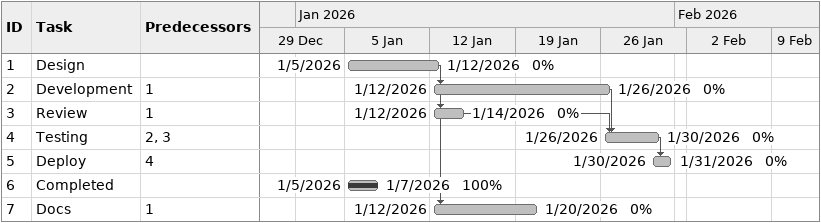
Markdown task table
| ID | Task | Start | Finish | Predecessors | % complete |
|---|---|---|---|---|---|
| 1 | Design | 2026-01-05 | 2026-01-12 |  | 0 |
| 2 | Development | 2026-01-12 | 2026-01-26 | 1 | 0 |
| 3 | Review | 2026-01-12 | 2026-01-14 | 1 | 0 |
| 4 | Testing | 2026-01-26 | 2026-01-30 | 2, 3 | 0 |
| 5 | Deploy | 2026-01-30 | 2026-01-31 | 4 | 0 |
| 6 | Completed | 2026-01-05 | 2026-01-07 |  | 100 |
| 7 | Docs | 2026-01-12 | 2026-01-20 | 1 | 0 |
